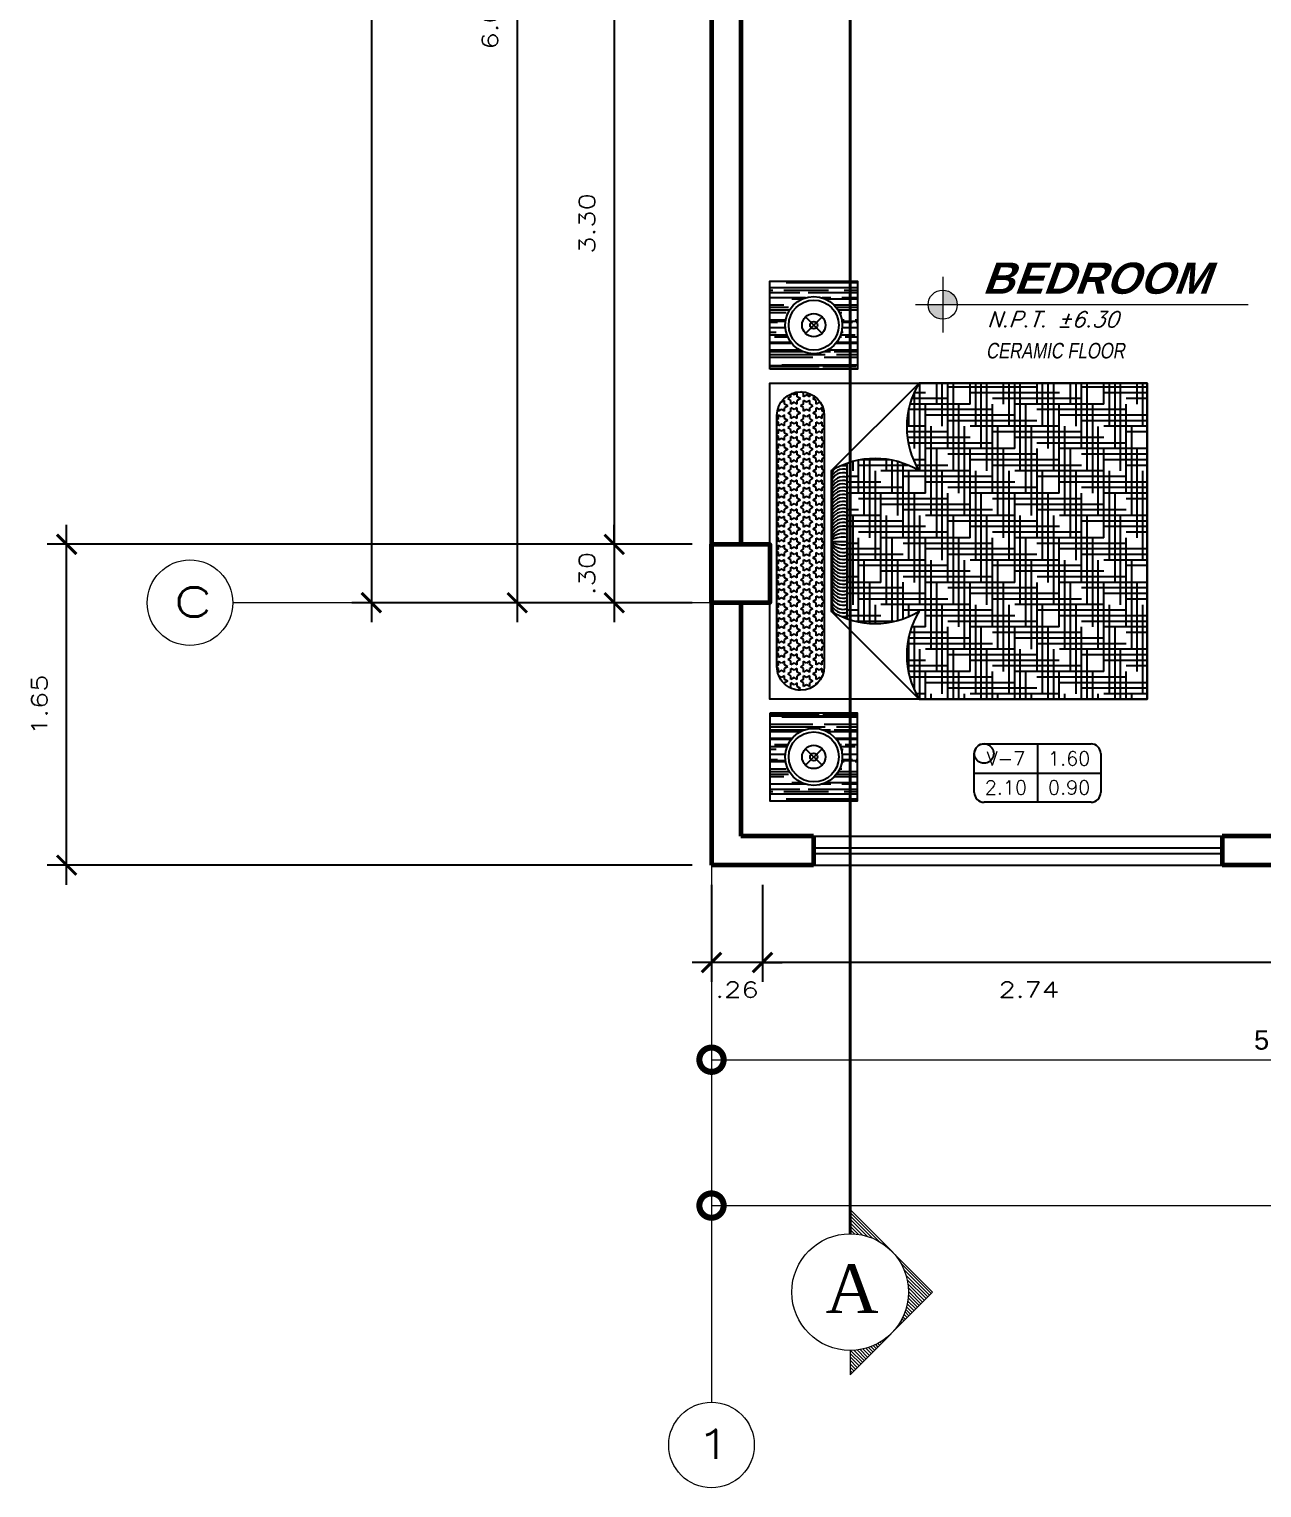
# Model space of a CAD drawing. Header units: millimetres. Extents: x 1313 to 1393.8, y 883.5 to 926.2.
# Drawn here: x 1354.7 to 1361.03, y 903.94 to 911.44 of the extents above; entities that cross this region are included whole.
import ezdxf
from ezdxf.enums import TextEntityAlignment as Align

# ---------------------------------------------------------------- set-up
doc = ezdxf.new("R2010")
doc.units = ezdxf.units.MM
doc.linetypes.add('ACAD_ISO02W100', pattern=[15, 12, -3])
for name, color, linetype, lineweight in [('ambientes', 254, 'Continuous', 25), ('columnas', 40, 'Continuous', 60), ('cotas', 87, 'Continuous', 15), ('COTNIV', 40, 'Continuous', 18), ('ejes', 147, 'Continuous', 5), ('INDICADORES', 101, 'Continuous', 5), ('Linea Corte', 24, 'ACAD_ISO02W100', 70), ('lineas delgadas', 252, 'Continuous', 5), ('Muros confinados', 3, 'Continuous', 60), ('Texto niveles', 4, 'Continuous', 18), ('TEXTOS', 7, 'Continuous', 20)]:
    doc.layers.add(name, color=color, linetype=linetype, lineweight=lineweight)
doc.layers.add('CODIGOS', color=31, linetype='Continuous')
doc.layers.add('Muebles', color=2, linetype='Continuous')
doc.styles.add('ACOT', font='simplex.shx', dxfattribs={"height": 0.08})
doc.styles.add('AMBIENTES', font='arialbd.ttf', dxfattribs={"height": 0.18})
doc.styles.add('arial', font='arial.ttf')
doc.styles.add('R80-50', font='romans.shx', dxfattribs={"width": 1.3, "height": 0.08})
doc.styles.add('ROMANS', font='romans')
doc.styles.add('TEXTOS', font='times.ttf', dxfattribs={"oblique": 20, "height": 0.2})
doc.styles.add('TITULOS', font='sanss___.ttf', dxfattribs={"height": 0.3})
doc.dimstyles.new('horizontal', dxfattribs={"dimtxt": 0.1, "dimasz": 0.25, "dimexe": 0.15, "dimexo": 0.1, "dimgap": 0.05, "dimtad": 1, "dimtih": 1, "dimtoh": 1, "dimzin": 4, "dimdsep": 46, "dimtxsty": 'arial', "dimblk": 'DOTSMALL', "dimcen": 1, "dimclrd": 11, "dimclre": 11, "dimclrt": 20, "dimazin": 1, "dimtfac": 1, "dimtmove": 0, "dimatfit": 3, "dimfxl": 1, "dimlwd": 5, "dimlwe": 5, "dimarcsym": 0})
doc.dimstyles.new('HORIZONTAL 1.1', dxfattribs={"dimtxt": 0.2, "dimasz": 0.1, "dimexe": 0.1, "dimexo": 0.1, "dimgap": 0.1, "dimtad": 2, "dimzin": 4, "dimdsep": 46, "dimtxsty": 'R80-50', "dimblk": 'ARCHTICK', "dimcen": 0.09, "dimdle": 0.1, "dimclrd": 256, "dimclre": 256, "dimclrt": 7, "dimaunit": 1, "dimazin": 0, "dimtfac": 1, "dimtix": 1, "dimtmove": 0, "dimatfit": 3, "dimldrblk": 'ARCHTICK', "dimfxl": 1, "dimtolj": 1, "dimtzin": 0, "dimarcsym": 0})

# ---------------------------------------------------------------- blocks, each defined once
blk = doc.blocks.new('_ArchTick')
at = {"color": 0, "const_width": 0.15}
blk.add_lwpolyline([(-0.5, -0.5), (0.5, 0.5)], dxfattribs=at)
blk = doc.blocks.new('*D441')
at = {"layer": 'cotas', "lineweight": -2, "transparency": 16777216}
for p, q in [((1357.705468992413, 908.7952182237884), (1357.705468992413, 908.8952182237884)), ((1358.105468992412, 908.7952182237884), (1357.605468992413, 908.7952182237884)), ((1357.705468992413, 908.7952182237884), (1357.705468992413, 908.4952182237878)), ((1358.105468992411, 908.4952182237878), (1357.605468992413, 908.4952182237878)), ((1357.705468992413, 908.4952182237878), (1357.705468992413, 908.3952182237878))]:
    blk.add_line(p, q, dxfattribs=at)
at = {"layer": 'Defpoints', "color": 0, "transparency": 16777216}
for p in [(1358.205468992412, 908.7952182237884), (1357.705468992413, 908.4952182237878), (1358.205468992411, 908.4952182237878)]:
    blk.add_point(p, dxfattribs=at)
at = {"layer": 'cotas', "lineweight": -2, "transparency": 16777216, "xscale": 0.1, "yscale": 0.1, "zscale": 0.1}
for p, rotation in [((1357.705468992413, 908.7952182237884), 270), ((1357.705468992413, 908.4952182237878), 90)]:
    blk.add_blockref('_ArchTick', p, dxfattribs=dict(at, rotation=rotation))
at = {"layer": 'cotas', "color": 7, "transparency": 16777216, "insert": (1357.565468992413, 908.6452182237874), "char_height": 0.08, "attachment_point": 5, "rotation": 90, "style": 'R80-50'}
blk.add_mtext('\\A1;.30', dxfattribs=at)
blk = doc.blocks.new('*D448')
at = {"layer": 'cotas', "lineweight": -2, "transparency": 16777216}
for p, q in [((1357.206712552235, 914.5952182237883), (1357.206712552235, 908.3952182237887)), ((1358.105468992422, 914.4952182237882), (1357.106712552235, 914.4952182237882)), ((1358.105468992412, 908.4952182237887), (1357.106712552235, 908.4952182237887))]:
    blk.add_line(p, q, dxfattribs=at)
at = {"layer": 'Defpoints', "color": 0, "transparency": 16777216}
for p in [(1358.205468992422, 914.4952182237882), (1357.206712552235, 908.4952182237887), (1358.205468992412, 908.4952182237887)]:
    blk.add_point(p, dxfattribs=at)
at = {"layer": 'cotas', "lineweight": -2, "transparency": 16777216, "xscale": 0.1, "yscale": 0.1, "zscale": 0.1}
for p, rotation in [((1357.206712552235, 914.4952182237882), 90), ((1357.206712552235, 908.4952182237887), 270)]:
    blk.add_blockref('_ArchTick', p, dxfattribs=dict(at, rotation=rotation))
at = {"layer": 'cotas', "color": 7, "transparency": 16777216, "insert": (1357.066712552235, 911.4952182237878), "char_height": 0.08, "attachment_point": 5, "rotation": 90, "style": 'R80-50'}
blk.add_mtext('\\A1;6.00', dxfattribs=at)
blk = doc.blocks.new('*D449')
at = {"layer": 'cotas', "lineweight": -2, "transparency": 16777216}
for p, q in [((1356.456712552235, 923.0952182237883), (1356.456712552235, 908.3952182237878)), ((1358.105468992413, 922.9952182237882), (1356.356712552235, 922.9952182237882)), ((1358.105468992411, 908.4952182237878), (1356.356712552235, 908.4952182237878))]:
    blk.add_line(p, q, dxfattribs=at)
at = {"layer": 'Defpoints', "color": 0, "transparency": 16777216}
for p in [(1358.205468992413, 922.9952182237882), (1356.456712552235, 908.4952182237878), (1358.205468992411, 908.4952182237878)]:
    blk.add_point(p, dxfattribs=at)
at = {"layer": 'cotas', "lineweight": -2, "transparency": 16777216, "xscale": 0.1, "yscale": 0.1, "zscale": 0.1}
for p, rotation in [((1356.456712552235, 922.9952182237882), 90), ((1356.456712552235, 908.4952182237878), 270)]:
    blk.add_blockref('_ArchTick', p, dxfattribs=dict(at, rotation=rotation))
at = {"layer": 'cotas', "color": 7, "transparency": 16777216, "insert": (1356.202185803264, 915.7452182237873), "char_height": 0.3, "attachment_point": 5, "rotation": 90, "style": 'TITULOS'}
blk.add_mtext('\\A1;14.50', dxfattribs=at)
blk = doc.blocks.new('_DotSmall')
at = {"color": 0, "linetype": 'ByBlock', "const_width": 0.5}
blk.add_lwpolyline([(-0.0625, 0, 1), (0.0625, 0, 1)], format="xyb", close=True, dxfattribs=at)
blk = doc.blocks.new('*D450')
at = {"layer": 'cotas', "color": 11, "lineweight": 5, "transparency": 16777216}
for p, q in [((1358.205468992412, 907.0452182237879), (1358.205468992412, 905.9951486899112)), ((1364.055468992411, 906.7452182237877), (1364.055468992411, 905.9951486899112)), ((1358.205468992412, 906.1451486899111), (1364.055468992411, 906.1451486899111))]:
    blk.add_line(p, q, dxfattribs=at)
at = {"layer": 'Defpoints', "color": 0, "transparency": 16777216}
for p in [(1358.205468992412, 907.1452182237879), (1364.055468992411, 906.8452182237877), (1364.055468992411, 906.1451486899111)]:
    blk.add_point(p, dxfattribs=at)
at = {"layer": 'cotas', "color": 11, "lineweight": 5, "transparency": 16777216, "xscale": 0.25, "yscale": 0.25, "zscale": 0.25, "rotation": 180}
blk.add_blockref('_DotSmall', (1358.205468992412, 906.1451486899111), dxfattribs=at)
at = {"layer": 'cotas', "color": 11, "lineweight": 5, "transparency": 16777216, "xscale": 0.25, "yscale": 0.25, "zscale": 0.25}
blk.add_blockref('_DotSmall', (1364.055468992411, 906.1451486899111), dxfattribs=at)
at = {"layer": 'cotas', "color": 20, "transparency": 16777216, "insert": (1361.130468992412, 906.2462059886833), "char_height": 0.1, "attachment_point": 5, "style": 'arial'}
blk.add_mtext('5.85', dxfattribs=at)
blk = doc.blocks.new('*D452')
at = {"layer": 'cotas', "color": 11, "lineweight": 5, "transparency": 16777216}
for p, q in [((1358.205468992412, 907.0452182237879), (1358.205468992412, 905.2451486899112)), ((1370.205468992412, 907.0452182237883), (1370.205468992412, 905.2451486899112)), ((1358.205468992412, 905.3951486899111), (1370.205468992412, 905.3951486899111))]:
    blk.add_line(p, q, dxfattribs=at)
at = {"layer": 'Defpoints', "color": 0, "transparency": 16777216}
for p in [(1358.205468992412, 907.1452182237879), (1370.205468992412, 907.1452182237883), (1370.205468992412, 905.3951486899111)]:
    blk.add_point(p, dxfattribs=at)
at = {"layer": 'cotas', "color": 11, "lineweight": 5, "transparency": 16777216, "xscale": 0.25, "yscale": 0.25, "zscale": 0.25, "rotation": 180}
blk.add_blockref('_DotSmall', (1358.205468992412, 905.3951486899111), dxfattribs=at)
at = {"layer": 'cotas', "color": 11, "lineweight": 5, "transparency": 16777216, "xscale": 0.25, "yscale": 0.25, "zscale": 0.25}
blk.add_blockref('_DotSmall', (1370.205468992412, 905.3951486899111), dxfattribs=at)
at = {"layer": 'cotas', "color": 20, "transparency": 16777216, "insert": (1364.205468992412, 905.4962059886833), "char_height": 0.1, "attachment_point": 5, "style": 'arial'}
blk.add_mtext('12.00', dxfattribs=at)
blk = doc.blocks.new('*D592')
at = {"layer": 'cotas', "lineweight": -2, "transparency": 16777216}
for p, q in [((1358.467968992412, 907.0452182237888), (1358.467968992412, 906.5451486899111)), ((1361.205468992414, 907.0452182237888), (1361.205468992414, 906.5451486899111)), ((1361.305468992414, 906.6451486899111), (1358.367968992412, 906.6451486899111))]:
    blk.add_line(p, q, dxfattribs=at)
at = {"layer": 'Defpoints', "color": 0, "transparency": 16777216}
for p in [(1358.467968992412, 907.1452182237888), (1361.205468992414, 907.1452182237888), (1358.467968992412, 906.6451486899111)]:
    blk.add_point(p, dxfattribs=at)
at = {"layer": 'cotas', "lineweight": -2, "transparency": 16777216, "xscale": 0.1, "yscale": 0.1, "zscale": 0.1, "rotation": 180}
blk.add_blockref('_ArchTick', (1358.467968992412, 906.6451486899111), dxfattribs=at)
at = {"layer": 'cotas', "lineweight": -2, "transparency": 16777216, "xscale": 0.1, "yscale": 0.1, "zscale": 0.1}
blk.add_blockref('_ArchTick', (1361.205468992414, 906.6451486899111), dxfattribs=at)
at = {"layer": 'cotas', "color": 7, "transparency": 16777216, "insert": (1359.836718992413, 906.5051486899112), "char_height": 0.08, "attachment_point": 5, "style": 'R80-50'}
blk.add_mtext('\\A1;2.74', dxfattribs=at)
blk = doc.blocks.new('*D593')
at = {"layer": 'cotas', "lineweight": -2, "transparency": 16777216}
for p, q in [((1358.205468992412, 907.0452182237879), (1358.205468992412, 906.5451486899111)), ((1358.467968992412, 907.0452182237888), (1358.467968992412, 906.5451486899111)), ((1358.205468992412, 906.6451486899111), (1358.105468992412, 906.6451486899111)), ((1358.467968992412, 906.6451486899111), (1358.205468992412, 906.6451486899111)), ((1358.467968992412, 906.6451486899111), (1358.567968992412, 906.6451486899111))]:
    blk.add_line(p, q, dxfattribs=at)
at = {"layer": 'Defpoints', "color": 0, "transparency": 16777216}
for p in [(1358.205468992412, 907.1452182237879), (1358.467968992412, 907.1452182237888), (1358.205468992412, 906.6451486899111)]:
    blk.add_point(p, dxfattribs=at)
at = {"layer": 'cotas', "lineweight": -2, "transparency": 16777216, "xscale": 0.1, "yscale": 0.1, "zscale": 0.1}
blk.add_blockref('_ArchTick', (1358.205468992412, 906.6451486899111), dxfattribs=at)
at = {"layer": 'cotas', "lineweight": -2, "transparency": 16777216, "xscale": 0.1, "yscale": 0.1, "zscale": 0.1, "rotation": 180}
blk.add_blockref('_ArchTick', (1358.467968992412, 906.6451486899111), dxfattribs=at)
at = {"layer": 'cotas', "color": 7, "transparency": 16777216, "insert": (1358.336718992412, 906.5051486899112), "char_height": 0.08, "attachment_point": 5, "style": 'R80-50'}
blk.add_mtext('\\A1;.26', dxfattribs=at)
blk = doc.blocks.new('VANOS')
at = {"color": 2}
for p, q in [((-0.3250000000000171, -0.100000000000005), (-0.3250000000000171, 0.09999999999999964)), ((-0.2749999999999915, 0.1499999999999968), (0.2750000000000057, 0.1500000000000004)), ((0, 0.1499999999999986), (0, -0.1500000000000021)), ((0.3250000000000028, 0.09999999999999964), (0.3250000000000028, -0.09999999999999787)), ((-0.3250000000000028, 0), (0.3250000000000028, 0)), ((0.2749999999999915, -0.1500000000000039), (-0.2750000000000057, -0.1500000000000039))]:
    blk.add_line(p, q, dxfattribs=at)
for centre, radius, start, end in [((-0.2750000000000057, 0.1000000000000014), 0.04999999999999716, 180, 180.000000000001), ((-0.2749999999999915, 0.1000000000000014), 0.05, 90, 180), ((0.2750000000000057, 0.1000000000000014), 0.04999999999999805, 90, 90), ((0.2750000000000057, 0.09999999999999787), 0.05, 0, 89.99999999999984), ((-0.2750000000000057, -0.1000000000000014), 0.04999999999999893, 179.999999999998, 270), ((0.2749999999999915, -0.1000000000000014), 0.05000000000000071, 270.0000000000041, 4.071109992273244e-12)]:
    blk.add_arc(centre, radius, start, end, dxfattribs=at)
at = {"color": 3, "style": 'ROMANS'}
for tag, p in [('VANO', (-0.1625000000000085, 0.07499999999999751)), ('ALFEIZAR', (0.1625000000000085, 0.07500000000000107)), ('ANCHO', (-0.1624999999999943, -0.07500000000000107)), ('ALTURA', (0.1625000000000085, -0.07499999999999929))]:
    blk.add_attdef(tag, text='', height=0.0725, dxfattribs=at).set_placement(p, align=Align.MIDDLE)
blk = doc.blocks.new('*D527')
at = {"layer": 'cotas', "lineweight": -2, "transparency": 16777216}
for p, q in [((1357.705468992413, 912.1952182237877), (1357.705468992413, 908.6952182237884)), ((1358.105468992406, 912.0952182237877), (1357.605468992413, 912.0952182237877)), ((1358.005468992412, 908.7952182237884), (1357.605468992413, 908.7952182237884))]:
    blk.add_line(p, q, dxfattribs=at)
at = {"layer": 'Defpoints', "color": 0, "transparency": 16777216}
for p in [(1358.205468992405, 912.0952182237877), (1357.705468992413, 908.7952182237884), (1358.105468992412, 908.7952182237884)]:
    blk.add_point(p, dxfattribs=at)
at = {"layer": 'cotas', "lineweight": -2, "transparency": 16777216, "xscale": 0.1, "yscale": 0.1, "zscale": 0.1}
for p, rotation in [((1357.705468992413, 912.0952182237877), 90), ((1357.705468992413, 908.7952182237884), 270)]:
    blk.add_blockref('_ArchTick', p, dxfattribs=dict(at, rotation=rotation))
at = {"layer": 'cotas', "color": 7, "transparency": 16777216, "insert": (1357.565468992413, 910.4452182237874), "char_height": 0.08, "attachment_point": 5, "rotation": 90, "style": 'R80-50'}
blk.add_mtext('\\A1;3.30', dxfattribs=at)
blk = doc.blocks.new('*D618')
at = {"lineweight": -2, "transparency": 16777216}
for p, q in [((1354.890120642506, 907.0452182237892), (1354.890120642506, 908.8952182237894)), ((1358.105468992396, 908.7952182237893), (1354.790120642506, 908.7952182237893)), ((1358.105468992413, 907.1452182237892), (1354.790120642506, 907.1452182237892))]:
    blk.add_line(p, q, dxfattribs=at)
at = {"layer": 'Defpoints', "color": 0, "transparency": 16777216}
for p in [(1354.890120642506, 908.7952182237893), (1358.205468992395, 908.7952182237893), (1358.205468992413, 907.1452182237892)]:
    blk.add_point(p, dxfattribs=at)
at = {"lineweight": -2, "transparency": 16777216, "xscale": 0.1, "yscale": 0.1, "zscale": 0.1}
for p, rotation in [((1354.890120642506, 908.7952182237893), 90), ((1354.890120642506, 907.1452182237892), 270)]:
    blk.add_blockref('_ArchTick', p, dxfattribs=dict(at, rotation=rotation))
at = {"color": 7, "transparency": 16777216, "insert": (1354.750120642505, 907.9702182237886), "char_height": 0.08, "attachment_point": 5, "rotation": 90, "style": 'R80-50'}
blk.add_mtext('\\A1;1.65', dxfattribs=at)

msp = doc.modelspace()

# ---------------------------------------------------------------- hatches: boundary and pattern name
h = msp.add_hatch()
h.set_pattern_fill('AR-RROOF', color=44, scale=0.00225625000000008, angle=180, style=0)
h.set_pattern_definition([(180, (1533.753471552355, 1018.369813679996), (-0.1260792500000045, 0.05730875000000203), [0.8596312500000304, -0.114617500000004, 0.2865437500000101, -0.05730875000000202]), (180, (1533.677250914855, 1018.398468054995), (0.05730875000000205, 0.07622063750000267), [0.1719262500000061, -0.01891188750000066, 0.3438525000000121, -0.04298156250000151]), (180, (1533.724817177355, 1018.418526117496), (-0.2980055000000106, 0.0383968625000014), [0.4584700000000162, -0.08023225000000284, 0.2292350000000081, -0.05730875000000202])])
edge = h.paths.add_edge_path(flags=16)
edge.add_arc((1358.731093992413, 909.9221986070686), 0.1468823647959381, 270, 630, ccw=False)
h.paths.add_polyline_path([(1358.505468992412, 909.6965736070686), (1358.505468992412, 910.1478236070686), (1358.956718992413, 910.1478236070686), (1358.956718992413, 909.6965736070686)])
h = msp.add_hatch()
h.set_pattern_fill('HOUND', color=37, scale=0.01805000000000064, angle=89.99999999999997, style=0)
h.set_pattern_definition([(90, (1533.753471552355, 799.2544335341415), (-0.02865437500000098, 0.114617500000004), [0.4584700000000162, -0.2292350000000081]), (180, (1533.753471552355, 799.2544335341415), (0.114617500000004, -0.02865437500000105), [0.4584700000000162, -0.2292350000000081])])
h.paths.add_polyline_path([(1359.272593992413, 909.6243736070685, 0.2800000000001217), (1359.272593992413, 909.1731236070684, 0.2242620617139572), (1358.903535512748, 909.2119407348207), (1358.903535512748, 908.4123064793164, 0.224262061713959), (1359.272593992413, 908.4511236070687, 0.2800000000001218), (1359.272593992413, 907.9998736070686), (1360.445843992413, 907.9998736070686), (1360.445843992413, 909.6243736070685)])
h = msp.add_hatch()
h.set_pattern_fill('STARS', color=256, scale=0.005866250000000206, angle=89.99999999999997, style=0)
h.set_pattern_definition([(90, (1533.753471552355, 799.2544335341415), (-0.03226003397500114, 9.876786836967499e-18), [0.01862534375000066, -0.01862534375000066]), (149.9999999999999, (1533.753471552355, 799.2544335341415), (-0.01613001698750058, -0.02793800894930006), [0.01862534375000064, -0.01862534375000064]), (209.9999999999999, (1533.737341535367, 799.2637462060168), (0.01613001698750055, -0.02793800894930007), [0.01862534375000064, -0.01862534375000064])])
edge = h.paths.add_edge_path()
edge.add_arc((1358.663406492413, 908.1668361070685), 0.1218375000000217, -180, -90, ccw=False)
edge.add_line((1358.541568992413, 908.1668361070685), (1358.541568992413, 909.4574111070685))
edge.add_arc((1358.663406492413, 909.4574111070685), 0.1218375000000217, -270, -180, ccw=False)
edge.add_arc((1358.663406492413, 909.4574111070685), 0.1218375000000346, -359.999999999994, -270, ccw=False)
edge.add_line((1358.785243992413, 909.4574111070685), (1358.785243992413, 908.1668361070685))
edge.add_arc((1358.663406492413, 908.1668361070685), 0.1218375000000217, -90, 0, ccw=False)
h = msp.add_hatch()
h.set_pattern_fill('AR-RROOF', color=44, scale=0.00225625000000008, angle=180, style=0)
h.set_pattern_definition([(180, (1533.753471552355, 799.2544335341415), (-0.1260792500000045, -0.05730875000000203), [0.8596312500000304, -0.114617500000004, 0.2865437500000101, -0.05730875000000202]), (180, (1533.677250914855, 799.2257791591417), (0.05730875000000205, -0.07622063750000267), [0.1719262500000061, -0.01891188750000066, 0.3438525000000121, -0.04298156250000151]), (180, (1533.724817177355, 799.2057210966416), (-0.2980055000000106, -0.0383968625000014), [0.4584700000000162, -0.08023225000000284, 0.2292350000000081, -0.05730875000000202])])
edge = h.paths.add_edge_path(flags=16)
edge.add_arc((1358.731093992413, 907.7020486070685), 0.1468823647959381, -270, 90)
h.paths.add_polyline_path([(1358.505468992412, 907.9276736070685), (1358.505468992412, 907.4764236070685), (1358.956718992413, 907.4764236070685), (1358.956718992413, 907.9276736070685)])
at = {"layer": 'INDICADORES'}
h = msp.add_hatch(dxfattribs=at)
h.set_pattern_fill('ANSI31', color=256, scale=0.1, angle=-90.00000000030215, style=0)
h.set_pattern_definition([(314.9999999996979, (1337.943846249735, 907.5252756639559), (0.008838834764878456, 0.008838834764785237), [])])
h.paths.add_polyline_path([(1359.342374389773, 904.9505122206349), (1359.130242353087, 905.1626442535955, -0.4142135623730939), (1359.13024235495, 904.738380183949)])
h.paths.add_polyline_path([(1359.13024235495, 904.738380183949, -0.1989123673796611), (1358.918110320127, 904.6505122217525), (1358.918110320127, 904.5262481528509)])
h.paths.add_polyline_path([(1358.918110321989, 905.3747762902815), (1358.918110320127, 905.2505122195173, -0.198912367379658), (1359.130242353087, 905.1626442535955)])
at = {"layer": 'lineas delgadas'}
h = msp.add_hatch(color=256, dxfattribs=at)
h.paths.add_polyline_path([(1359.393925248578, 909.9524515892947), (1359.393925248578, 910.0274515892945), (1359.318925248578, 910.0274515892945, 0.414213562373145)])
h.paths.add_polyline_path([(1359.393925248578, 910.0274515892945), (1359.468925248578, 910.0274515892945, 0.4142135623730618), (1359.393925248578, 910.1024515892943)])

# ---------------------------------------------------------------- linework, layer by layer
for p, q in [((1359.272593992413, 909.6243736070685), (1358.821343992413, 909.1731236070684)), ((1359.272593992413, 907.9998736070686), (1358.821343992413, 908.4511236070687))]:
    msp.add_line(p, q)
at = {"color": 37}
msp.add_line((1358.903535512748, 908.4123064793164), (1358.903535512748, 909.2119407348207), dxfattribs=at)
at = {"color": 44}
for points in [[(1358.505468992412, 909.6965736070686), (1358.505468992412, 910.1478236070686), (1358.956718992413, 910.1478236070686), (1358.956718992413, 909.6965736070686)], [(1358.505468992412, 907.9276736070685), (1358.505468992412, 907.4764236070685), (1358.956718992413, 907.4764236070685), (1358.956718992413, 907.9276736070685)]]:
    msp.add_lwpolyline(points, close=True, dxfattribs=at)
at = {"color": 76}
for points in [[(1358.505468992412, 909.6965736070686), (1358.505468992412, 910.1478236070686), (1358.956718992413, 910.1478236070686), (1358.956718992413, 909.6965736070686)], [(1360.445843992413, 907.9998736070686), (1358.505468992412, 907.9998736070686), (1358.505468992412, 909.6243736070685), (1360.445843992413, 909.6243736070685)], [(1358.505468992412, 907.9276736070685), (1358.505468992412, 907.4764236070685), (1358.956718992413, 907.4764236070685), (1358.956718992413, 907.9276736070685)]]:
    msp.add_lwpolyline(points, close=True, dxfattribs=at)
at = {"color": 2}
for points in [[(1358.688674604042, 909.9646179954386), (1358.773513380783, 909.8797792186986)], [(1358.688674604042, 909.8797792186986), (1358.773513380783, 909.9646179954386)], [(1358.688674604042, 907.6596292186985), (1358.773513380783, 907.7444679954385)], [(1358.688674604042, 907.7444679954385), (1358.773513380783, 907.6596292186985)]]:
    msp.add_lwpolyline(points, dxfattribs=at)
msp.add_lwpolyline([(1360.445843992413, 907.9998736070686), (1358.505468992412, 907.9998736070686), (1358.505468992412, 909.6243736070685), (1360.445843992413, 909.6243736070685)], close=True)
at = {"color": 37}
msp.add_lwpolyline([(1359.272593992413, 909.6243736070685, 0.2800000000001124), (1359.272593992413, 909.1731236070684, 0.280000000000118), (1358.821343992413, 909.1731236070684), (1358.821343992413, 908.4511236070687, 0.2800000000001179), (1359.272593992413, 908.4511236070687, 0.2800000000001124), (1359.272593992413, 907.9998736070686), (1360.445843992413, 907.9998736070686), (1360.445843992413, 909.6243736070685)], format="xyb", close=True, dxfattribs=at)
msp.add_lwpolyline([(1358.663406492413, 908.0449986070682), (1358.663406492413, 908.0449986070682, -0.414213562373095), (1358.541568992413, 908.1668361070685), (1358.541568992413, 909.4574111070685, -0.414213562373095), (1358.663406492413, 909.5792486070684), (1358.663406492413, 909.5792486070684, -0.4142135623731257), (1358.785243992413, 909.4574111070685), (1358.785243992413, 908.1668361070685, -0.414213562373095)], format="xyb", close=True)
at = {"color": 2}
for centre, radius in [((1358.731093992413, 909.9221986070686), 0.1468823647959381), ((1358.731093992413, 909.9221986070686), 0.1288323647959374), ((1358.731093992413, 909.9221986070686), 0.05999007434070761), ((1358.731093992413, 909.9221986070686), 0.01926922893666575), ((1358.731093992413, 907.7020486070685), 0.1468823647959381), ((1358.731093992413, 907.7020486070685), 0.1288323647959374), ((1358.731093992413, 907.7020486070685), 0.05999007434070761), ((1358.731093992413, 907.7020486070685), 0.01926922893666575)]:
    msp.add_circle(centre, radius, dxfattribs=at)
for centre, radius, start, end in [((1358.881815526537, 909.1364163913347), 0.06323146020428098, 131.4376225886025, 163.0092629690218), ((1358.881815526537, 909.1183663913346), 0.06323146020428098, 69.90976259513555, 163.0092629690218), ((1358.881815526537, 909.1003163913344), 0.06323146020428098, 69.90976259513555, 163.0092629690218), ((1358.881815526537, 909.1364163913347), 0.06323146020428098, 69.90976259513555, 101.1019065247898), ((1358.881815526537, 909.0789256738942), 0.06323146020428098, 69.90976259513555, 163.0092629690218), ((1358.881815526537, 909.0608756738941), 0.06323146020428098, 69.90976259513555, 163.0092629690218), ((1358.881815526537, 909.0428256738944), 0.06323146020428098, 69.90976259513555, 163.0092629690218), ((1358.881815526537, 909.0247756738943), 0.06323146020428098, 69.90976259513555, 163.0092629690218), ((1358.881815526537, 909.0067256738942), 0.06323146020428098, 69.90976259513555, 163.0092629690218), ((1358.881815526537, 908.988675673894), 0.06323146020428098, 69.90976259513555, 163.0092629690218), ((1358.881815526537, 908.9706256738943), 0.06323146020428098, 69.90976259513555, 163.0092629690218), ((1358.881815526537, 908.9525756738942), 0.06323146020428098, 69.90976259513555, 163.0092629690218), ((1358.881815526537, 908.9345256738941), 0.06323146020428098, 69.90976259513555, 163.0092629690218), ((1358.881815526537, 908.916475673894), 0.06323146020428098, 69.90976259513555, 163.0092629690218), ((1358.881815526537, 908.8984256738943), 0.06323146020428098, 69.90976259513555, 163.0092629690218), ((1358.881815526537, 908.8984256738943), 0.06323146020428098, 69.90976259513555, 163.0092629690218), ((1358.881815526537, 908.8803756738942), 0.06323146020428098, 69.90976259513555, 163.0092629690218), ((1358.881815526537, 908.862325673894), 0.06323146020428098, 69.90976259513555, 163.0092629690218), ((1358.881815526537, 908.8442756738943), 0.06323146020428098, 69.90976259513555, 163.0092629690218), ((1358.881815526537, 908.8262256738942), 0.06323146020428098, 69.90976259513555, 163.0092629690218), ((1358.881815526537, 908.8081756738941), 0.06323146020428098, 69.90976259513555, 163.0092629690218), ((1358.882494815614, 908.7728328694404), 0.0788210525304263, 74.51758525008081, 140.8792909600085), ((1358.883583062749, 908.6985161384598), 0.1337244465588176, 81.41910132313367, 117.7379098002979), ((1358.871418297777, 909.5736958891887), 0.7640958951818043, 266.2424821566245, 272.4090211361814), ((1358.883583062749, 908.9257310756773), 0.1337244465588176, 242.2620901997022, 278.5808986768664), ((1358.882494815614, 908.8514143446967), 0.0788210525304263, 219.1207090399915, 285.4824147499192), ((1358.881815526537, 908.816071540243), 0.06323146020428098, 196.9907370309782, 290.0902374048645), ((1358.881815526537, 908.7980215402429), 0.06323146020428098, 196.9907370309782, 290.0902374048645), ((1358.881815526537, 908.7799715402427), 0.06323146020428098, 196.9907370309782, 290.0902374048645), ((1358.881815526537, 908.7619215402431), 0.06323146020428098, 196.9907370309782, 290.0902374048645), ((1358.881815526537, 908.7438715402429), 0.06323146020428098, 196.9907370309782, 290.0902374048645), ((1358.881815526537, 908.7258215402428), 0.06323146020428098, 196.9907370309782, 290.0902374048645), ((1358.881815526537, 908.7258215402428), 0.06323146020428098, 196.9907370309782, 290.0902374048645), ((1358.881815526537, 908.7077715402431), 0.06323146020428098, 196.9907370309782, 290.0902374048645), ((1358.881815526537, 908.689721540243), 0.06323146020428098, 196.9907370309782, 290.0902374048645), ((1358.881815526537, 908.6716715402429), 0.06323146020428098, 196.9907370309782, 290.0902374048645), ((1358.881815526537, 908.6536215402427), 0.06323146020428098, 196.9907370309782, 290.0902374048645), ((1358.881815526537, 908.6355715402431), 0.06323146020428098, 196.9907370309782, 290.0902374048645), ((1358.881815526537, 908.6175215402429), 0.06323146020428098, 196.9907370309782, 290.0902374048645), ((1358.881815526537, 908.5994715402428), 0.06323146020428098, 196.9907370309782, 290.0902374048645), ((1358.881815526537, 908.5814215402427), 0.06323146020428098, 196.9907370309782, 290.0902374048645), ((1358.881815526537, 908.563371540243), 0.06323146020428098, 196.9907370309782, 290.0902374048645), ((1358.881815526537, 908.5453215402429), 0.06323146020428098, 196.9907370309782, 290.0902374048645), ((1358.881815526537, 908.5239308228026), 0.06323146020428098, 196.9907370309782, 290.0902374048645), ((1358.881815526537, 908.5058808228025), 0.06323146020428098, 196.9907370309782, 290.0902374048645), ((1358.881815526537, 908.4878308228024), 0.06323146020428098, 196.9907370309782, 228.5623774113975), ((1358.881815526537, 908.4878308228024), 0.06323146020428098, 258.8980934752102, 290.0902374048645)]:
    msp.add_arc(centre, radius, start, end)
at = {"layer": 'columnas'}
msp.add_lwpolyline([(1358.205468992412, 908.7952182237889), (1358.505468992412, 908.7952182237889), (1358.505468992412, 908.4952182237882), (1358.205468992412, 908.4952182237882)], close=True, dxfattribs=at)
at = {"layer": 'ejes', "color": 5, "ltscale": 3}
for points in [[(1358.505468992413, 908.4948440546193), (1355.743949261309, 908.4948440546193)], [(1358.205468992412, 907.1452182237879), (1358.205468992412, 904.3836984926841)]]:
    msp.add_lwpolyline(points, dxfattribs=at)
at = {"layer": 'ejes', "color": 4, "linetype": 'Continuous'}
for centre in [(1355.524178892049, 908.4948440546193), (1358.205468992412, 904.1639281234241)]:
    msp.add_circle(centre, 0.22, dxfattribs=at)
at = {"layer": 'INDICADORES'}
msp.add_lwpolyline([(1358.918110320127, 904.6505122217525), (1358.918110320127, 904.5249577420939), (1359.342374389773, 904.9505122206349), (1358.918110321989, 905.3747762902815), (1358.918110320127, 905.2505122195173)], dxfattribs=at)
msp.add_circle((1358.918110320126, 904.9505122195171), 0.3, dxfattribs=at)
at = {"layer": 'Linea Corte', "lineweight": 40, "ltscale": 3}
msp.add_line((1358.918110320127, 924.8346790237408), (1358.918110320125, 905.2505122195173), dxfattribs=at)
at = {"layer": 'lineas delgadas'}
for p, q in [((1359.393925248578, 910.1707257135824), (1359.393925248578, 909.8841774650066)), ((1360.9636036779, 910.0274515892945), (1359.254266936772, 910.0274515892945))]:
    msp.add_line(p, q, dxfattribs=at)
msp.add_circle((1359.393925248578, 910.0274515892945), 0.075, dxfattribs=at)
at = {"layer": 'Muebles'}
for p, q in [((1358.730468992412, 907.2952182237921), (1360.830468992412, 907.2952182237857)), ((1358.730468992412, 907.2352182237921), (1360.830468992412, 907.2352182237858)), ((1358.730468992412, 907.2052182237919), (1360.830468992411, 907.2052182237856)), ((1358.730468992412, 907.145218223792), (1360.830468992411, 907.1452182237856))]:
    msp.add_line(p, q, dxfattribs=at)
at = {"layer": 'Muros confinados'}
for p, q in [((1358.205468992412, 914.3452182237891), (1358.205468992395, 908.7952182237889)), ((1358.355468992411, 912.0952182237872), (1358.355468992411, 908.7952182237889)), ((1358.205468992412, 908.7952182237889), (1358.205468992412, 907.1452182237883)), ((1358.355468992411, 908.4952182237882), (1358.355468992411, 907.2952182237889)), ((1358.730468992412, 907.2952182237884), (1358.355468992411, 907.2952182237889)), ((1358.730468992412, 907.2952182237921), (1358.730468992412, 907.145218223792)), ((1361.205468992414, 907.2952182237889), (1360.830468992412, 907.2952182237884)), ((1360.830468992412, 907.2952182237857), (1360.830468992411, 907.1452182237856)), ((1358.730468992412, 907.1452182237888), (1358.205468992412, 907.1452182237888)), ((1361.730468992413, 907.1452182237892), (1360.830468992411, 907.1452182237888))]:
    msp.add_line(p, q, dxfattribs=at)

# ---------------------------------------------------------------- block references
at = {"layer": 'CODIGOS'}
msp.add_blockref('VANOS', (1359.881438670852, 907.619283785951), dxfattribs=at).add_auto_attribs({'ANCHO': '2.10', 'VANO': 'V-7', 'ALTURA': '0.90', 'ALFEIZAR': '1.60'})

# ---------------------------------------------------------------- texts
at = {"layer": 'ambientes', "style": 'AMBIENTES', "oblique": 20}
msp.add_text('BEDROOM', height=0.16, dxfattribs=at).set_placement((1360.180451067449, 910.1634951449976), align=Align.MIDDLE_CENTER)
at = {"layer": 'COTNIV', "color": 2, "linetype": 'Continuous', "style": 'ACOT', "oblique": 20}
msp.add_text('N.P.T. %%P6.30', height=0.08, dxfattribs=at).set_placement((1359.621697217779, 909.9118182158202))
at = {"layer": 'ejes', "color": 3, "linetype": 'Continuous', "ltscale": 0.75, "style": 'ROMANS', "width": 1.5}
for s, p in [('C', (1355.439501312375, 908.4234270411982)), ('1', (1358.120791412738, 904.092511110003))]:
    msp.add_text(s, height=0.15, dxfattribs=at).set_placement(p)
at = {"layer": 'Texto niveles', "color": 4, "oblique": 10, "width": 0.8}
msp.add_text('CERAMIC FLOOR', height=0.08, dxfattribs=at).set_placement((1359.973179272093, 909.7910063445786), align=Align.MIDDLE_CENTER)
at = {"layer": 'TEXTOS', "style": 'TEXTOS'}
msp.add_text('A', height=0.25, dxfattribs=at).set_placement((1358.927716061254, 904.9674372955399), align=Align.MIDDLE_CENTER)

# ---------------------------------------------------------------- dimensions: what is measured, and where the dimension line sits
dim = msp.add_linear_dim(base=(1354.890120642506, 908.7952182237893), p1=(1358.205468992412, 907.1452182237888), p2=(1358.205468992395, 908.7952182237889), angle=90, dimstyle='HORIZONTAL 1.1')
dim.commit()
dim.dimension.update_dxf_attribs({"geometry": '*D618', "text_midpoint": (1354.750120642505, 907.9702182237886)})
at = {"layer": 'cotas'}
dim = msp.add_aligned_dim(p1=(1358.205468992412, 922.9952182237878), p2=(1358.205468992411, 908.4952182237873), distance=-1.748756440175839, dimstyle='HORIZONTAL 1.1', override={"dimtxt": 0.5, "dimtxsty": 'TITULOS'}, dxfattribs=at)
dim.commit()
dim.dimension.update_dxf_attribs({"geometry": '*D449', "text_midpoint": (1356.202185803264, 915.7452182237873)})
for base, p1, p2, picture, middle in [((1357.206712552235, 908.4952182237887), (1358.205468992422, 914.4952182237878), (1358.205468992411, 908.4952182237882), '*D448', (1357.066712552235, 911.4952182237878)), ((1357.705468992413, 908.7952182237884), (1358.205468992405, 912.0952182237872), (1358.105468992411, 908.795218223788), '*D527', (1357.565468992413, 910.4452182237874)), ((1357.705468992413, 908.4952182237878), (1358.205468992411, 908.795218223788), (1358.205468992411, 908.4952182237873), '*D441', (1357.565468992413, 908.6452182237874))]:
    dim = msp.add_linear_dim(base=base, p1=p1, p2=p2, angle=90, dimstyle='HORIZONTAL 1.1', dxfattribs=at)
    dim.commit()
    dim.dimension.update_dxf_attribs({"geometry": picture, "text_midpoint": middle})
for base, p1, p2, picture, middle in [((1358.205468992412, 906.6451486899111), (1358.467968992412, 907.1452182237888), (1358.205468992412, 907.1452182237879), '*D593', (1358.336718992412, 906.5051486899112)), ((1358.467968992412, 906.6451486899111), (1361.205468992414, 907.1452182237888), (1358.467968992412, 907.1452182237888), '*D592', (1359.836718992413, 906.5051486899112))]:
    dim = msp.add_linear_dim(base=base, p1=p1, p2=p2, dimstyle='HORIZONTAL 1.1', override={"dimtmove": 1}, dxfattribs=at)
    dim.commit()
    dim.dimension.update_dxf_attribs({"geometry": picture, "text_midpoint": middle})
dim = msp.add_linear_dim(base=(1364.055468992411, 906.1451486899111), p1=(1358.205468992412, 907.1452182237879), p2=(1364.055468992411, 906.8452182237877), dimstyle='horizontal', dxfattribs=at)
dim.commit()
dim.dimension.update_dxf_attribs({"geometry": '*D450', "text_midpoint": (1361.130468992412, 906.2462059886833)})
dim = msp.add_linear_dim(base=(1370.205468992412, 905.3951486899111), p1=(1358.205468992412, 907.1452182237879), p2=(1370.205468992412, 907.1452182237883), dimstyle='horizontal', dxfattribs=at)
dim.commit()
dim.dimension.update_dxf_attribs({"geometry": '*D452', "text_midpoint": (1364.205468992412, 905.3951486899111), "dimtype": 160})

doc.saveas('drawing.dxf')
